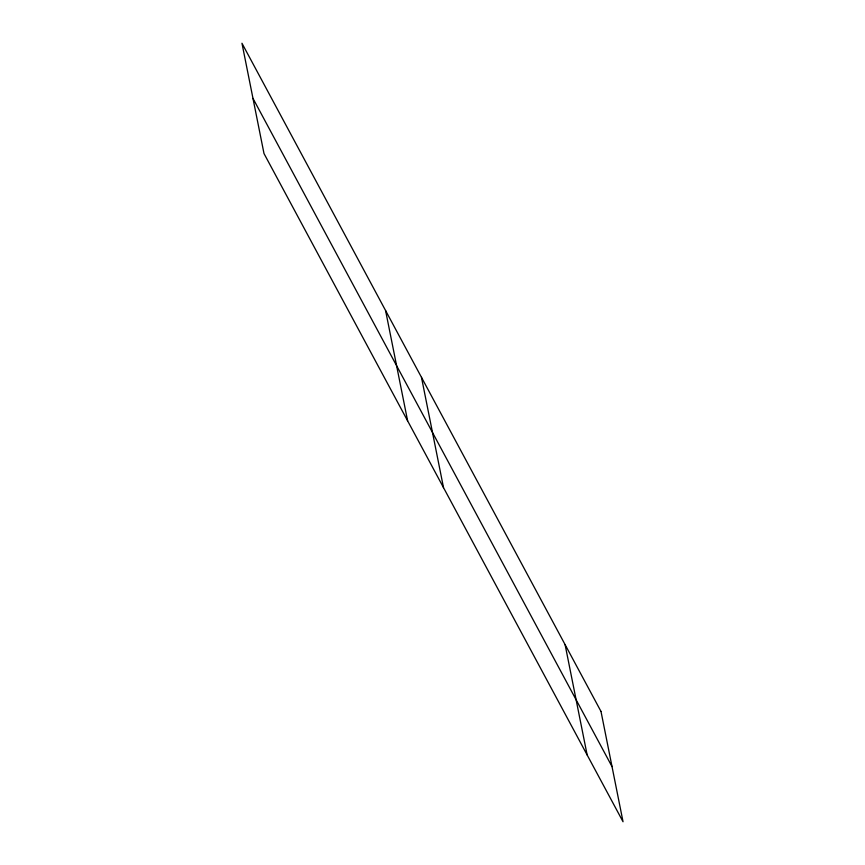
<?xml version="1.0" encoding="UTF-8"?>
<svg xmlns="http://www.w3.org/2000/svg" width="865" height="865" viewBox="0 0 865 865"><rect width="100%" height="100%" fill="white"/><g stroke="black" fill="none" stroke-linecap="round" stroke-linejoin="round"><path stroke-width="1.3" d="M252.98 98.405L612.02 766.595M565.094 644.63L587.14 754.929M421.482 377.345L443.518 487.655M385.574 310.524L407.62 420.833M601.002 711.452L241.962 43.25L263.998 153.548L623.038 821.75L601.002 711.452"/></g></svg>
